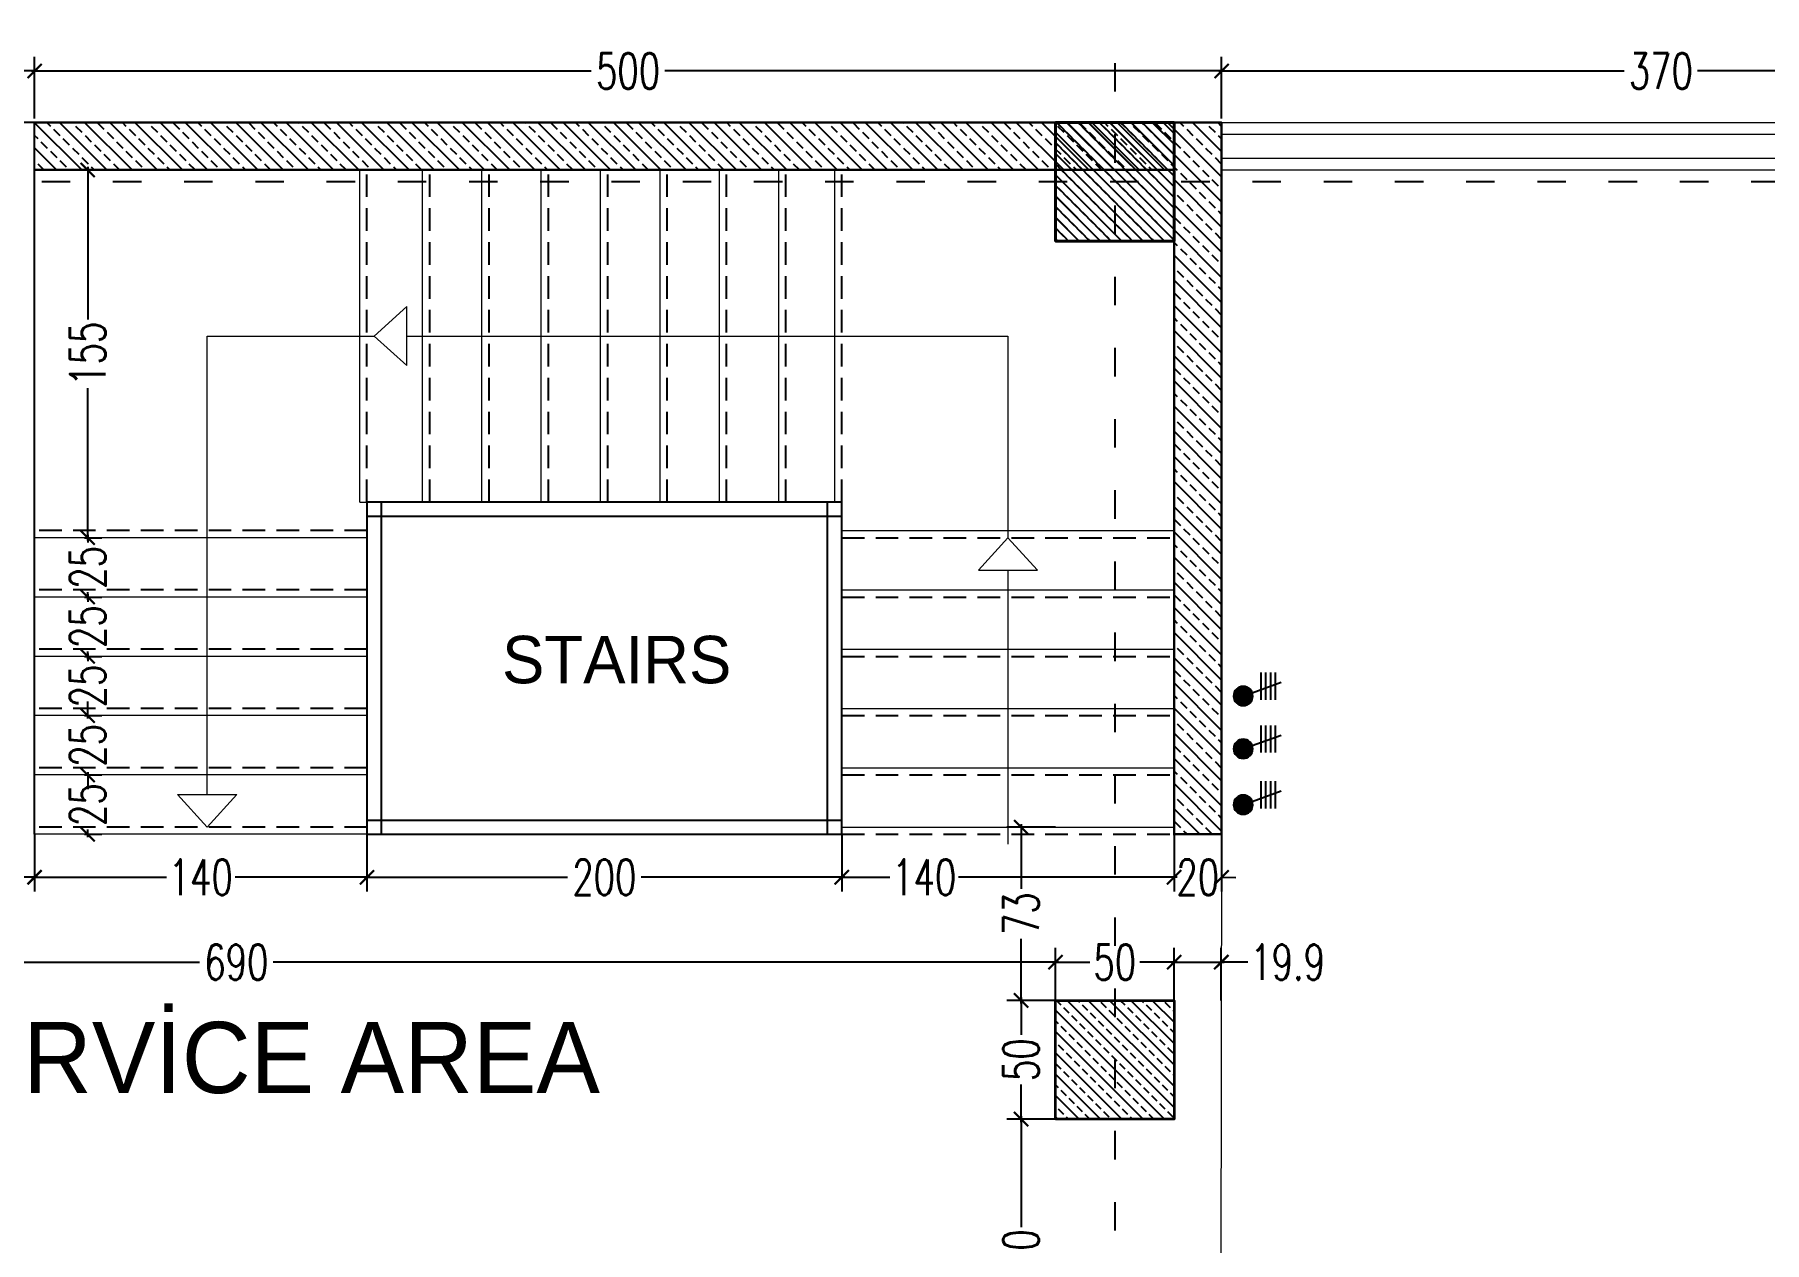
# Model space of a CAD drawing. Header units: centimetres. Extents: x -3207095 to 15275363, y -32656 to 4798027.
# Drawn here: x 699835 to 700564, y 4438373 to 4438882 of the extents above; entities that cross this region are included whole.
import ezdxf

# ---------------------------------------------------------------- set-up
doc = ezdxf.new("R2010")
doc.units = ezdxf.units.CM
for name, pattern in [('ACAD_ISO03W100', [30, 12, -18]), ('DASHED', [19.05, 12.7, -6.35]), ('DUZ', [500, 500])]:
    doc.linetypes.add(name, pattern=pattern)
doc.layers.get('0').update_dxf_attribs({"color": 1, "linetype": 'DUZ'})
for name, color, linetype, lineweight in [('A-ANNO-PATT-4', 173, 'Continuous', 5), ('Area', 41, 'Continuous', 25), ('EL-L-WIR', 124, 'Continuous', 30), ('iç duvar', 7, 'Continuous', 50), ('KAPEN', 151, 'Continuous', 9), ('KOLON_F', 3, 'Continuous', 35)]:
    doc.layers.add(name, color=color, linetype=linetype, lineweight=lineweight)
for name, color, linetype in [('DIM', 1, 'DUZ'), ('EL-L-LS', 181, 'Continuous'), ('GÖLGE', 8, 'DASHED'), ('KOLTAR_F', 145, 'Continuous')]:
    doc.layers.add(name, color=color, linetype=linetype)
doc.layers.get('EL-L-WIR').off()
doc.styles.add('DIM', font='ROMANSTW.SHX', dxfattribs={"width": 0.7})
doc.dimstyles.new('1_100', dxfattribs={"dimtxt": 15, "dimasz": 6, "dimexe": 6, "dimexo": 0, "dimgap": 2, "dimtad": 0, "dimdec": 1, "dimzin": 11, "dimdsep": 46, "dimtxsty": 'DIM', "dimblk": 'ARCHTICK', "dimcen": 3, "dimdle": 1.25, "dimclrt": 2, "dimadec": 0, "dimazin": 0, "dimtfac": 1.25, "dimtdec": 1, "dimtix": 1, "dimtofl": 0, "dimtmove": 1, "dimatfit": 3, "dimldrblk": 'ARCHTICK', "dimfxl": 20, "dimfxlon": 1, "dimtolj": 1, "dimtzin": 0, "dimarcsym": 0})

# ---------------------------------------------------------------- blocks, each defined once
blk = doc.blocks.new('LS-1WAY-4G')
at = {"layer": 'EL-L-LS'}
blk.add_hatch(color=181, dxfattribs=at).paths.add_polyline_path([(0.092, 0.092, 1), (-0.092, 0.092, 1)])
at = {"layer": 'EL-L-LS', "color": 181}
for p, q in [((-0.036, 0.4), (0.223, 0.4)), ((-0.036, 0.354), (0.223, 0.354)), ((0.031, 0.178), (0.132, 0.453)), ((-0.036, 0.308), (0.223, 0.308)), ((-0.036, 0.263), (0.223, 0.263))]:
    blk.add_line(p, q, dxfattribs=at)
blk.add_circle((0, 0.092), 0.0917, dxfattribs=at)
blk = doc.blocks.new('_ArchTick')
at = {"color": 0, "linetype": 'ByBlock', "const_width": 0.15}
blk.add_lwpolyline([(-0.5, -0.5), (0.5, 0.5)], dxfattribs=at)
blk = doc.blocks.new('*D5317')
at = {"layer": 'Defpoints', "color": 0, "linetype": 'Continuous', "lineweight": 5, "transparency": 16777216}
for p in [(699835.1, 4438866.27), (699505.1, 4438844.58), (699835.1, 4438844.58)]:
    blk.add_point(p, dxfattribs=at)
at = {"layer": 'DIM', "color": 0, "linetype": 'Continuous', "lineweight": -2, "transparency": 16777216}
for p, q in [((699505.1, 4438846.27), (699505.1, 4438872.27)), ((699835.1, 4438846.27), (699835.1, 4438872.27)), ((699503.85, 4438866.27), (699654.6, 4438866.27)), ((699836.35, 4438866.27), (699685.6, 4438866.27))]:
    blk.add_line(p, q, dxfattribs=at)
at = {"layer": 'DIM', "color": 0, "linetype": 'Continuous', "lineweight": -2, "transparency": 16777216, "xscale": 6, "yscale": 6, "zscale": 6, "rotation": 180}
blk.add_blockref('_ArchTick', (699505.1, 4438866.27), dxfattribs=at)
at = {"layer": 'DIM', "color": 0, "linetype": 'Continuous', "lineweight": -2, "transparency": 16777216, "xscale": 6, "yscale": 6, "zscale": 6}
blk.add_blockref('_ArchTick', (699835.1, 4438866.27), dxfattribs=at)
at = {"layer": 'DIM', "color": 2, "linetype": 'Continuous', "lineweight": 5, "transparency": 16777216, "insert": (699670.1, 4438866.27), "char_height": 15, "attachment_point": 5, "style": 'DIM'}
blk.add_mtext('\\A1;330', dxfattribs=at)
blk = doc.blocks.new('*D5318')
at = {"layer": 'Defpoints', "color": 0, "linetype": 'Continuous', "lineweight": 5, "transparency": 16777216}
for p in [(700335.1, 4438866.27), (699835.1, 4438844.58), (700335.1, 4438844.58)]:
    blk.add_point(p, dxfattribs=at)
at = {"layer": 'DIM', "color": 0, "linetype": 'Continuous', "lineweight": -2, "transparency": 16777216}
for p, q in [((699835.1, 4438846.27), (699835.1, 4438872.27)), ((700335.1, 4438846.27), (700335.1, 4438872.27)), ((699833.85, 4438866.27), (700069.6, 4438866.27)), ((700336.35, 4438866.27), (700100.6, 4438866.27))]:
    blk.add_line(p, q, dxfattribs=at)
at = {"layer": 'DIM', "color": 0, "linetype": 'Continuous', "lineweight": -2, "transparency": 16777216, "xscale": 6, "yscale": 6, "zscale": 6, "rotation": 180}
blk.add_blockref('_ArchTick', (699835.1, 4438866.27), dxfattribs=at)
at = {"layer": 'DIM', "color": 0, "linetype": 'Continuous', "lineweight": -2, "transparency": 16777216, "xscale": 6, "yscale": 6, "zscale": 6}
blk.add_blockref('_ArchTick', (700335.1, 4438866.27), dxfattribs=at)
at = {"layer": 'DIM', "color": 2, "linetype": 'Continuous', "lineweight": 5, "transparency": 16777216, "insert": (700085.1, 4438866.27), "char_height": 15, "attachment_point": 5, "style": 'DIM'}
blk.add_mtext('\\A1;500', dxfattribs=at)
blk = doc.blocks.new('*D5319')
at = {"layer": 'Defpoints', "color": 0, "linetype": 'Continuous', "lineweight": 5, "transparency": 16777216}
for p in [(700705.1, 4438866.27), (700335.1, 4438844.58), (700705.1, 4438844.58)]:
    blk.add_point(p, dxfattribs=at)
at = {"layer": 'DIM', "color": 0, "linetype": 'Continuous', "lineweight": -2, "transparency": 16777216}
for p, q in [((700335.1, 4438846.27), (700335.1, 4438872.27)), ((700705.1, 4438846.27), (700705.1, 4438872.27)), ((700333.85, 4438866.27), (700504.6, 4438866.27)), ((700706.35, 4438866.27), (700535.6, 4438866.27))]:
    blk.add_line(p, q, dxfattribs=at)
at = {"layer": 'DIM', "color": 0, "linetype": 'Continuous', "lineweight": -2, "transparency": 16777216, "xscale": 6, "yscale": 6, "zscale": 6, "rotation": 180}
blk.add_blockref('_ArchTick', (700335.1, 4438866.27), dxfattribs=at)
at = {"layer": 'DIM', "color": 0, "linetype": 'Continuous', "lineweight": -2, "transparency": 16777216, "xscale": 6, "yscale": 6, "zscale": 6}
blk.add_blockref('_ArchTick', (700705.1, 4438866.27), dxfattribs=at)
at = {"layer": 'DIM', "color": 2, "linetype": 'Continuous', "lineweight": 5, "transparency": 16777216, "insert": (700520.1, 4438866.27), "char_height": 15, "attachment_point": 5, "style": 'DIM'}
blk.add_mtext('\\A1;370', dxfattribs=at)
blk = doc.blocks.new('*D5122')
at = {"layer": 'Defpoints', "color": 0, "linetype": 'Continuous', "lineweight": 5, "transparency": 16777216}
for p in [(700265.1, 4438490.69), (699575.1, 4438474.58), (700265.1, 4438474.58)]:
    blk.add_point(p, dxfattribs=at)
at = {"layer": 'DIM', "color": 0, "linetype": 'Continuous', "lineweight": -2, "transparency": 16777216}
for p, q in [((699575.1, 4438474.58), (699575.1, 4438496.69)), ((700265.1, 4438474.58), (700265.1, 4438496.69)), ((699573.85, 4438490.69), (699904.6, 4438490.69)), ((700266.35, 4438490.69), (699935.6, 4438490.69))]:
    blk.add_line(p, q, dxfattribs=at)
at = {"layer": 'DIM', "color": 0, "linetype": 'Continuous', "lineweight": -2, "transparency": 16777216, "xscale": 6, "yscale": 6, "zscale": 6, "rotation": 180}
blk.add_blockref('_ArchTick', (699575.1, 4438490.69), dxfattribs=at)
at = {"layer": 'DIM', "color": 0, "linetype": 'Continuous', "lineweight": -2, "transparency": 16777216, "xscale": 6, "yscale": 6, "zscale": 6}
blk.add_blockref('_ArchTick', (700265.1, 4438490.69), dxfattribs=at)
at = {"layer": 'DIM', "color": 2, "linetype": 'Continuous', "lineweight": 5, "transparency": 16777216, "insert": (699920.1, 4438490.69), "char_height": 15, "attachment_point": 5, "style": 'DIM'}
blk.add_mtext('\\A1;690', dxfattribs=at)
blk = doc.blocks.new('*D5123')
at = {"layer": 'Defpoints', "color": 0, "linetype": 'Continuous', "lineweight": 5, "transparency": 16777216}
for p in [(700315.1, 4438490.69), (700265.1, 4438474.58), (700315.1, 4438474.58)]:
    blk.add_point(p, dxfattribs=at)
at = {"layer": 'DIM', "color": 0, "linetype": 'Continuous', "lineweight": -2, "transparency": 16777216}
for p, q in [((700265.1, 4438474.58), (700265.1, 4438496.69)), ((700315.1, 4438474.58), (700315.1, 4438496.69)), ((700263.85, 4438490.69), (700279.6, 4438490.69)), ((700316.35, 4438490.69), (700300.6, 4438490.69))]:
    blk.add_line(p, q, dxfattribs=at)
at = {"layer": 'DIM', "color": 0, "linetype": 'Continuous', "lineweight": -2, "transparency": 16777216, "xscale": 6, "yscale": 6, "zscale": 6, "rotation": 180}
blk.add_blockref('_ArchTick', (700265.1, 4438490.69), dxfattribs=at)
at = {"layer": 'DIM', "color": 0, "linetype": 'Continuous', "lineweight": -2, "transparency": 16777216, "xscale": 6, "yscale": 6, "zscale": 6}
blk.add_blockref('_ArchTick', (700315.1, 4438490.69), dxfattribs=at)
at = {"layer": 'DIM', "color": 2, "linetype": 'Continuous', "lineweight": 5, "transparency": 16777216, "insert": (700290.1, 4438490.69), "char_height": 15, "attachment_point": 5, "style": 'DIM'}
blk.add_mtext('\\A1;50', dxfattribs=at)
blk = doc.blocks.new('*D5124')
at = {"layer": 'Defpoints', "color": 0, "linetype": 'Continuous', "lineweight": 5, "transparency": 16777216}
for p in [(700334.96, 4438490.69), (700315.1, 4438474.58), (700334.96, 4438474.54)]:
    blk.add_point(p, dxfattribs=at)
at = {"layer": 'DIM', "color": 0, "linetype": 'Continuous', "lineweight": -2, "transparency": 16777216}
for p, q in [((700315.1, 4438474.58), (700315.1, 4438496.69)), ((700334.96, 4438474.54), (700334.96, 4438496.69)), ((700313.85, 4438490.69), (700336.21, 4438490.69)), ((700346.17, 4438490.69), (700334.96, 4438490.69))]:
    blk.add_line(p, q, dxfattribs=at)
at = {"layer": 'DIM', "color": 0, "linetype": 'Continuous', "lineweight": -2, "transparency": 16777216, "xscale": 6, "yscale": 6, "zscale": 6, "rotation": 180}
blk.add_blockref('_ArchTick', (700315.1, 4438490.69), dxfattribs=at)
at = {"layer": 'DIM', "color": 0, "linetype": 'Continuous', "lineweight": -2, "transparency": 16777216, "xscale": 6, "yscale": 6, "zscale": 6}
blk.add_blockref('_ArchTick', (700334.96, 4438490.69), dxfattribs=at)
at = {"layer": 'DIM', "color": 2, "linetype": 'Continuous', "lineweight": 5, "transparency": 16777216, "insert": (700362.92, 4438490.69), "char_height": 15, "attachment_point": 5, "style": 'DIM'}
blk.add_mtext('\\A1;19.9', dxfattribs=at)
blk = doc.blocks.new('*D5125')
at = {"layer": 'Defpoints', "color": 0, "linetype": 'Continuous', "lineweight": 5, "transparency": 16777216}
for p in [(700265.1, 4438424.58), (700250.63, 4438304.58), (700265.1, 4438304.58)]:
    blk.add_point(p, dxfattribs=at)
at = {"layer": 'DIM', "color": 0, "linetype": 'Continuous', "lineweight": -2, "transparency": 16777216}
for p, q in [((700250.63, 4438425.83), (700250.63, 4438379.08)), ((700265.1, 4438424.58), (700244.63, 4438424.58)), ((700250.63, 4438303.33), (700250.63, 4438350.08)), ((700265.1, 4438304.58), (700244.63, 4438304.58))]:
    blk.add_line(p, q, dxfattribs=at)
at = {"layer": 'DIM', "color": 0, "linetype": 'Continuous', "lineweight": -2, "transparency": 16777216, "xscale": 6, "yscale": 6, "zscale": 6}
for p, rotation in [((700250.63, 4438424.58), 90), ((700250.63, 4438304.58), 270)]:
    blk.add_blockref('_ArchTick', p, dxfattribs=dict(at, rotation=rotation))
at = {"layer": 'DIM', "color": 2, "linetype": 'Continuous', "lineweight": 5, "transparency": 16777216, "insert": (700250.63, 4438364.58), "char_height": 15, "attachment_point": 5, "rotation": 90, "style": 'DIM'}
blk.add_mtext('\\A1;120', dxfattribs=at)
blk = doc.blocks.new('*D5126')
at = {"layer": 'Defpoints', "color": 0, "linetype": 'Continuous', "lineweight": 5, "transparency": 16777216}
for p in [(700250.63, 4438474.58), (700265.1, 4438474.58), (700265.1, 4438424.58)]:
    blk.add_point(p, dxfattribs=at)
at = {"layer": 'DIM', "color": 0, "linetype": 'Continuous', "lineweight": -2, "transparency": 16777216}
for p, q in [((700265.1, 4438474.58), (700244.63, 4438474.58)), ((700250.63, 4438475.83), (700250.63, 4438460.08)), ((700250.63, 4438423.33), (700250.63, 4438439.08)), ((700265.1, 4438424.58), (700244.63, 4438424.58))]:
    blk.add_line(p, q, dxfattribs=at)
at = {"layer": 'DIM', "color": 0, "linetype": 'Continuous', "lineweight": -2, "transparency": 16777216, "xscale": 6, "yscale": 6, "zscale": 6}
for p, rotation in [((700250.63, 4438474.58), 90), ((700250.63, 4438424.58), 270)]:
    blk.add_blockref('_ArchTick', p, dxfattribs=dict(at, rotation=rotation))
at = {"layer": 'DIM', "color": 2, "linetype": 'Continuous', "lineweight": 5, "transparency": 16777216, "insert": (700250.63, 4438449.58), "char_height": 15, "attachment_point": 5, "rotation": 90, "style": 'DIM'}
blk.add_mtext('\\A1;50', dxfattribs=at)
blk = doc.blocks.new('*D5127')
at = {"layer": 'Defpoints', "color": 0, "linetype": 'Continuous', "lineweight": 5, "transparency": 16777216}
for p in [(700250.63, 4438547.58), (700265.1, 4438547.58), (700265.1, 4438474.58)]:
    blk.add_point(p, dxfattribs=at)
at = {"layer": 'DIM', "color": 0, "linetype": 'Continuous', "lineweight": -2, "transparency": 16777216}
for p, q in [((700265.1, 4438547.58), (700244.63, 4438547.58)), ((700250.63, 4438548.83), (700250.63, 4438521.58)), ((700250.63, 4438473.33), (700250.63, 4438500.58)), ((700265.1, 4438474.58), (700244.63, 4438474.58))]:
    blk.add_line(p, q, dxfattribs=at)
at = {"layer": 'DIM', "color": 0, "linetype": 'Continuous', "lineweight": -2, "transparency": 16777216, "xscale": 6, "yscale": 6, "zscale": 6}
for p, rotation in [((700250.63, 4438547.58), 90), ((700250.63, 4438474.58), 270)]:
    blk.add_blockref('_ArchTick', p, dxfattribs=dict(at, rotation=rotation))
at = {"layer": 'DIM', "color": 2, "linetype": 'Continuous', "lineweight": 5, "transparency": 16777216, "insert": (700250.63, 4438511.08), "char_height": 15, "attachment_point": 5, "rotation": 90, "style": 'DIM'}
blk.add_mtext('\\A1;73', dxfattribs=at)
blk = doc.blocks.new('*D5131')
at = {"layer": 'Defpoints', "color": 0, "linetype": 'Continuous', "lineweight": 5, "transparency": 16777216}
for p in [(699745.1, 4438544.58), (699835.1, 4438544.58), (699835.1, 4438526.49)]:
    blk.add_point(p, dxfattribs=at)
at = {"layer": 'DIM', "color": 0, "linetype": 'Continuous', "lineweight": -2, "transparency": 16777216}
for p, q in [((699745.1, 4438544.58), (699745.1, 4438520.49)), ((699835.1, 4438544.58), (699835.1, 4438520.49)), ((699743.85, 4438526.49), (699779.6, 4438526.49)), ((699836.35, 4438526.49), (699800.6, 4438526.49))]:
    blk.add_line(p, q, dxfattribs=at)
at = {"layer": 'DIM', "color": 0, "linetype": 'Continuous', "lineweight": -2, "transparency": 16777216, "xscale": 6, "yscale": 6, "zscale": 6, "rotation": 180}
blk.add_blockref('_ArchTick', (699745.1, 4438526.49), dxfattribs=at)
at = {"layer": 'DIM', "color": 0, "linetype": 'Continuous', "lineweight": -2, "transparency": 16777216, "xscale": 6, "yscale": 6, "zscale": 6}
blk.add_blockref('_ArchTick', (699835.1, 4438526.49), dxfattribs=at)
at = {"layer": 'DIM', "color": 2, "linetype": 'Continuous', "lineweight": 5, "transparency": 16777216, "insert": (699790.1, 4438526.49), "char_height": 15, "attachment_point": 5, "style": 'DIM'}
blk.add_mtext('\\A1;90', dxfattribs=at)
blk = doc.blocks.new('*D5132')
at = {"layer": 'Defpoints', "color": 0, "linetype": 'Continuous', "lineweight": 5, "transparency": 16777216}
for p in [(699835.1, 4438544.58), (699975.1, 4438544.58), (699975.1, 4438526.49)]:
    blk.add_point(p, dxfattribs=at)
at = {"layer": 'DIM', "color": 0, "linetype": 'Continuous', "lineweight": -2, "transparency": 16777216}
for p, q in [((699835.1, 4438544.58), (699835.1, 4438520.49)), ((699975.1, 4438544.58), (699975.1, 4438520.49)), ((699833.85, 4438526.49), (699890.6, 4438526.49)), ((699976.35, 4438526.49), (699919.6, 4438526.49))]:
    blk.add_line(p, q, dxfattribs=at)
at = {"layer": 'DIM', "color": 0, "linetype": 'Continuous', "lineweight": -2, "transparency": 16777216, "xscale": 6, "yscale": 6, "zscale": 6, "rotation": 180}
blk.add_blockref('_ArchTick', (699835.1, 4438526.49), dxfattribs=at)
at = {"layer": 'DIM', "color": 0, "linetype": 'Continuous', "lineweight": -2, "transparency": 16777216, "xscale": 6, "yscale": 6, "zscale": 6}
blk.add_blockref('_ArchTick', (699975.1, 4438526.49), dxfattribs=at)
at = {"layer": 'DIM', "color": 2, "linetype": 'Continuous', "lineweight": 5, "transparency": 16777216, "insert": (699905.1, 4438526.49), "char_height": 15, "attachment_point": 5, "style": 'DIM'}
blk.add_mtext('\\A1;140', dxfattribs=at)
blk = doc.blocks.new('*D5133')
at = {"layer": 'Defpoints', "color": 0, "linetype": 'Continuous', "lineweight": 5, "transparency": 16777216}
for p in [(699975.1, 4438544.58), (700175.1, 4438544.58), (700175.1, 4438526.49)]:
    blk.add_point(p, dxfattribs=at)
at = {"layer": 'DIM', "color": 0, "linetype": 'Continuous', "lineweight": -2, "transparency": 16777216}
for p, q in [((699975.1, 4438544.58), (699975.1, 4438520.49)), ((700175.1, 4438544.58), (700175.1, 4438520.49)), ((699973.85, 4438526.49), (700059.6, 4438526.49)), ((700176.35, 4438526.49), (700090.6, 4438526.49))]:
    blk.add_line(p, q, dxfattribs=at)
at = {"layer": 'DIM', "color": 0, "linetype": 'Continuous', "lineweight": -2, "transparency": 16777216, "xscale": 6, "yscale": 6, "zscale": 6, "rotation": 180}
blk.add_blockref('_ArchTick', (699975.1, 4438526.49), dxfattribs=at)
at = {"layer": 'DIM', "color": 0, "linetype": 'Continuous', "lineweight": -2, "transparency": 16777216, "xscale": 6, "yscale": 6, "zscale": 6}
blk.add_blockref('_ArchTick', (700175.1, 4438526.49), dxfattribs=at)
at = {"layer": 'DIM', "color": 2, "linetype": 'Continuous', "lineweight": 5, "transparency": 16777216, "insert": (700075.1, 4438526.49), "char_height": 15, "attachment_point": 5, "style": 'DIM'}
blk.add_mtext('\\A1;200', dxfattribs=at)
blk = doc.blocks.new('*D5134')
at = {"layer": 'Defpoints', "color": 0, "linetype": 'Continuous', "lineweight": 5, "transparency": 16777216}
for p in [(700175.1, 4438544.58), (700315.1, 4438544.58), (700315.1, 4438526.49)]:
    blk.add_point(p, dxfattribs=at)
at = {"layer": 'DIM', "color": 0, "linetype": 'Continuous', "lineweight": -2, "transparency": 16777216}
for p, q in [((700175.1, 4438544.58), (700175.1, 4438520.49)), ((700315.1, 4438544.58), (700315.1, 4438520.49)), ((700173.85, 4438526.49), (700195.32, 4438526.49)), ((700316.35, 4438526.49), (700224.32, 4438526.49))]:
    blk.add_line(p, q, dxfattribs=at)
at = {"layer": 'DIM', "color": 0, "linetype": 'Continuous', "lineweight": -2, "transparency": 16777216, "xscale": 6, "yscale": 6, "zscale": 6, "rotation": 180}
blk.add_blockref('_ArchTick', (700175.1, 4438526.49), dxfattribs=at)
at = {"layer": 'DIM', "color": 0, "linetype": 'Continuous', "lineweight": -2, "transparency": 16777216, "xscale": 6, "yscale": 6, "zscale": 6}
blk.add_blockref('_ArchTick', (700315.1, 4438526.49), dxfattribs=at)
at = {"layer": 'DIM', "color": 2, "linetype": 'Continuous', "lineweight": 5, "transparency": 16777216, "insert": (700209.82, 4438526.49), "char_height": 15, "attachment_point": 5, "style": 'DIM'}
blk.add_mtext('\\A1;140', dxfattribs=at)
blk = doc.blocks.new('*D5135')
at = {"layer": 'Defpoints', "color": 0, "linetype": 'Continuous', "lineweight": 5, "transparency": 16777216}
for p in [(700315.1, 4438544.58), (700335.1, 4438544.54), (700335.06, 4438526.45)]:
    blk.add_point(p, dxfattribs=at)
at = {"layer": 'DIM', "color": 0, "linetype": 'Continuous', "lineweight": -2, "transparency": 16777216}
for p, q in [((700315.1, 4438544.58), (700315.05, 4438520.49)), ((700335.1, 4438544.54), (700335.05, 4438520.45)), ((700315.06, 4438526.49), (700309.06, 4438526.5)), ((700335.06, 4438526.45), (700341.06, 4438526.43))]:
    blk.add_line(p, q, dxfattribs=at)
at = {"layer": 'DIM', "color": 0, "linetype": 'Continuous', "lineweight": -2, "transparency": 16777216, "xscale": 6, "yscale": 6, "zscale": 6}
for p, rotation in [((700315.06, 4438526.49), 359.8866358048075), ((700335.06, 4438526.45), 179.8866358048075)]:
    blk.add_blockref('_ArchTick', p, dxfattribs=dict(at, rotation=rotation))
at = {"layer": 'DIM', "color": 2, "linetype": 'Continuous', "lineweight": 5, "transparency": 16777216, "insert": (700325.06, 4438526.47), "char_height": 15, "attachment_point": 5, "rotation": 359.88664, "style": 'DIM'}
blk.add_mtext('\\A1;20', dxfattribs=at)
blk = doc.blocks.new('*D5136')
at = {"layer": 'Defpoints', "color": 0, "linetype": 'Continuous', "lineweight": 5, "transparency": 16777216}
for p in [(699856.07, 4438569.58), (699857.47, 4438569.58), (699856.07, 4438544.58)]:
    blk.add_point(p, dxfattribs=at)
at = {"layer": 'DIM', "color": 0, "linetype": 'Continuous', "lineweight": -2, "transparency": 16777216}
for p, q in [((699856.07, 4438569.58), (699863.47, 4438569.58)), ((699857.47, 4438570.83), (699857.47, 4438567.58)), ((699856.07, 4438544.58), (699863.47, 4438544.58)), ((699857.47, 4438543.33), (699857.47, 4438546.58))]:
    blk.add_line(p, q, dxfattribs=at)
at = {"layer": 'DIM', "color": 0, "linetype": 'Continuous', "lineweight": -2, "transparency": 16777216, "xscale": 6, "yscale": 6, "zscale": 6}
for p, rotation in [((699857.47, 4438569.58), 90), ((699857.47, 4438544.58), 270)]:
    blk.add_blockref('_ArchTick', p, dxfattribs=dict(at, rotation=rotation))
at = {"layer": 'DIM', "color": 2, "linetype": 'Continuous', "lineweight": 5, "transparency": 16777216, "insert": (699857.47, 4438557.08), "char_height": 15, "attachment_point": 5, "rotation": 90, "style": 'DIM'}
blk.add_mtext('\\A1;25', dxfattribs=at)
blk = doc.blocks.new('*D5137')
at = {"layer": 'Defpoints', "color": 0, "linetype": 'Continuous', "lineweight": 5, "transparency": 16777216}
for p in [(699856.07, 4438594.58), (699857.47, 4438594.58), (699856.07, 4438569.58)]:
    blk.add_point(p, dxfattribs=at)
at = {"layer": 'DIM', "color": 0, "linetype": 'Continuous', "lineweight": -2, "transparency": 16777216}
for p, q in [((699857.47, 4438594.58), (699857.47, 4438600.58)), ((699856.07, 4438594.58), (699863.47, 4438594.58)), ((699856.07, 4438569.58), (699863.47, 4438569.58)), ((699857.47, 4438569.58), (699857.47, 4438563.58))]:
    blk.add_line(p, q, dxfattribs=at)
at = {"layer": 'DIM', "color": 0, "linetype": 'Continuous', "lineweight": -2, "transparency": 16777216, "xscale": 6, "yscale": 6, "zscale": 6}
for p, rotation in [((699857.47, 4438594.58), 270), ((699857.47, 4438569.58), 90)]:
    blk.add_blockref('_ArchTick', p, dxfattribs=dict(at, rotation=rotation))
at = {"layer": 'DIM', "color": 2, "linetype": 'Continuous', "lineweight": 5, "transparency": 16777216, "insert": (699857.47, 4438582.08), "char_height": 15, "attachment_point": 5, "rotation": 90, "style": 'DIM'}
blk.add_mtext('\\A1;25', dxfattribs=at)
blk = doc.blocks.new('*D5138')
at = {"layer": 'Defpoints', "color": 0, "linetype": 'Continuous', "lineweight": 5, "transparency": 16777216}
for p in [(699856.07, 4438619.58), (699857.47, 4438619.58), (699856.07, 4438594.58)]:
    blk.add_point(p, dxfattribs=at)
at = {"layer": 'DIM', "color": 0, "linetype": 'Continuous', "lineweight": -2, "transparency": 16777216}
for p, q in [((699856.07, 4438619.58), (699863.47, 4438619.58)), ((699857.47, 4438620.83), (699857.47, 4438617.58)), ((699856.07, 4438594.58), (699863.47, 4438594.58)), ((699857.47, 4438593.33), (699857.47, 4438596.58))]:
    blk.add_line(p, q, dxfattribs=at)
at = {"layer": 'DIM', "color": 0, "linetype": 'Continuous', "lineweight": -2, "transparency": 16777216, "xscale": 6, "yscale": 6, "zscale": 6}
for p, rotation in [((699857.47, 4438619.58), 90), ((699857.47, 4438594.58), 270)]:
    blk.add_blockref('_ArchTick', p, dxfattribs=dict(at, rotation=rotation))
at = {"layer": 'DIM', "color": 2, "linetype": 'Continuous', "lineweight": 5, "transparency": 16777216, "insert": (699857.47, 4438607.08), "char_height": 15, "attachment_point": 5, "rotation": 90, "style": 'DIM'}
blk.add_mtext('\\A1;25', dxfattribs=at)
blk = doc.blocks.new('*D5139')
at = {"layer": 'Defpoints', "color": 0, "linetype": 'Continuous', "lineweight": 5, "transparency": 16777216}
for p in [(699856.07, 4438644.58), (699857.47, 4438644.58), (699856.07, 4438619.58)]:
    blk.add_point(p, dxfattribs=at)
at = {"layer": 'DIM', "color": 0, "linetype": 'Continuous', "lineweight": -2, "transparency": 16777216}
for p, q in [((699856.07, 4438644.58), (699863.47, 4438644.58)), ((699857.47, 4438645.83), (699857.47, 4438642.58)), ((699856.07, 4438619.58), (699863.47, 4438619.58)), ((699857.47, 4438618.33), (699857.47, 4438621.58))]:
    blk.add_line(p, q, dxfattribs=at)
at = {"layer": 'DIM', "color": 0, "linetype": 'Continuous', "lineweight": -2, "transparency": 16777216, "xscale": 6, "yscale": 6, "zscale": 6}
for p, rotation in [((699857.47, 4438644.58), 90), ((699857.47, 4438619.58), 270)]:
    blk.add_blockref('_ArchTick', p, dxfattribs=dict(at, rotation=rotation))
at = {"layer": 'DIM', "color": 2, "linetype": 'Continuous', "lineweight": 5, "transparency": 16777216, "insert": (699857.47, 4438632.08), "char_height": 15, "attachment_point": 5, "rotation": 90, "style": 'DIM'}
blk.add_mtext('\\A1;25', dxfattribs=at)
blk = doc.blocks.new('*D5140')
at = {"layer": 'Defpoints', "color": 0, "linetype": 'Continuous', "lineweight": 5, "transparency": 16777216}
for p in [(699856.07, 4438669.58), (699857.47, 4438669.58), (699856.07, 4438644.58)]:
    blk.add_point(p, dxfattribs=at)
at = {"layer": 'DIM', "color": 0, "linetype": 'Continuous', "lineweight": -2, "transparency": 16777216}
for p, q in [((699856.07, 4438669.58), (699863.47, 4438669.58)), ((699857.47, 4438670.83), (699857.47, 4438667.58)), ((699856.07, 4438644.58), (699863.47, 4438644.58)), ((699857.47, 4438643.33), (699857.47, 4438646.58))]:
    blk.add_line(p, q, dxfattribs=at)
at = {"layer": 'DIM', "color": 0, "linetype": 'Continuous', "lineweight": -2, "transparency": 16777216, "xscale": 6, "yscale": 6, "zscale": 6}
for p, rotation in [((699857.47, 4438669.58), 90), ((699857.47, 4438644.58), 270)]:
    blk.add_blockref('_ArchTick', p, dxfattribs=dict(at, rotation=rotation))
at = {"layer": 'DIM', "color": 2, "linetype": 'Continuous', "lineweight": 5, "transparency": 16777216, "insert": (699857.47, 4438657.08), "char_height": 15, "attachment_point": 5, "rotation": 90, "style": 'DIM'}
blk.add_mtext('\\A1;25', dxfattribs=at)
blk = doc.blocks.new('*D5141')
at = {"layer": 'Defpoints', "color": 0, "linetype": 'Continuous', "lineweight": 5, "transparency": 16777216}
for p in [(699856.07, 4438824.58), (699857.47, 4438824.58), (699856.07, 4438669.58)]:
    blk.add_point(p, dxfattribs=at)
at = {"layer": 'DIM', "color": 0, "linetype": 'Continuous', "lineweight": -2, "transparency": 16777216}
for p, q in [((699856.07, 4438824.58), (699863.47, 4438824.58)), ((699857.47, 4438825.83), (699857.47, 4438761.58)), ((699857.47, 4438668.33), (699857.47, 4438732.58)), ((699856.07, 4438669.58), (699863.47, 4438669.58))]:
    blk.add_line(p, q, dxfattribs=at)
at = {"layer": 'DIM', "color": 0, "linetype": 'Continuous', "lineweight": -2, "transparency": 16777216, "xscale": 6, "yscale": 6, "zscale": 6}
for p, rotation in [((699857.47, 4438824.58), 90), ((699857.47, 4438669.58), 270)]:
    blk.add_blockref('_ArchTick', p, dxfattribs=dict(at, rotation=rotation))
at = {"layer": 'DIM', "color": 2, "linetype": 'Continuous', "lineweight": 5, "transparency": 16777216, "insert": (699857.47, 4438747.08), "char_height": 15, "attachment_point": 5, "rotation": 90, "style": 'DIM'}
blk.add_mtext('\\A1;155', dxfattribs=at)

msp = doc.modelspace()

# ---------------------------------------------------------------- hatches: boundary and pattern name
h = msp.add_hatch()
h.set_pattern_fill('ANSI33', color=252, scale=30, angle=90)
h.set_pattern_definition([(135, (5220403.38, 3692051.9955), (-5.303300859, -5.303300859), []), (135, (5220403.38, 3692057.299), (-5.303300859, -5.303300859), [3.75, -1.875])])
h.paths.add_polyline_path([(699835.1, 4438824.58), (699835.1, 4438844.58), (700335.1, 4438844.58), (700335.1, 4438544.58), (700315.1, 4438544.58), (700315.1, 4438824.58)])
at = {"layer": 'KOLTAR_F'}
h = msp.add_hatch(dxfattribs=at)
h.set_pattern_fill('ANSI33', color=256, angle=90, style=0)
h.set_pattern_definition([(135, (5203797.566, 3778211.098), (-4.4901280605, -4.4901280605), []), (135, (5203797.566, 3778215.588), (-4.4901280605, -4.4901280605), [3.175, -1.5875])])
h.paths.add_polyline_path([(700315.1, 4438794.58), (700315.1, 4438844.58), (700265.1, 4438844.58), (700265.1, 4438794.58)])
h = msp.add_hatch(dxfattribs=at)
h.set_pattern_fill('ANSI33', color=256, angle=90, style=0)
h.set_pattern_definition([(135, (5204677.566, 3778211.098), (-4.4901280605, -4.4901280605), []), (135, (5204677.566, 3778215.588), (-4.4901280605, -4.4901280605), [3.175, -1.5875])])
h.paths.add_polyline_path([(700265.1, 4438794.58), (700265.1, 4438844.58), (700315.1, 4438844.58), (700315.1, 4438794.58)])
h = msp.add_hatch(dxfattribs=at)
h.set_pattern_fill('ANSI33', color=256, angle=90, style=0)
h.set_pattern_definition([(135, (5204677.566, 3777841.098), (-4.4901280605, -4.4901280605), []), (135, (5204677.566, 3777845.588), (-4.4901280605, -4.4901280605), [3.175, -1.5875])])
h.paths.add_polyline_path([(700265.1, 4438424.58), (700265.1, 4438474.58), (700315.1, 4438474.58), (700315.1, 4438424.58)])

# ---------------------------------------------------------------- linework, layer by layer
at = {"color": 232, "linetype": 'ACAD_ISO03W100'}
for p, q in [((700290.1, 4439979.58), (700290.1, 4436849.58)), ((701890.1, 4438819.58), (697950.1, 4438819.58))]:
    msp.add_line(p, q, dxfattribs=at)
at = {"color": 7}
for p, q in [((700335.1, 4438844.58), (699505.1, 4438844.58)), ((699835.1, 4438544.58), (699835.1, 4438844.58)), ((700335.1, 4438844.58), (700335.1, 4438544.58)), ((699835.1, 4438824.58), (700315.1, 4438824.58)), ((700315.1, 4438824.58), (700315.1, 4438544.58)), ((700314.62, 4438544.58), (700334.62, 4438544.58))]:
    msp.add_line(p, q, dxfattribs=at)
at = {"color": 0, "lineweight": 18, "ltscale": 40}
msp.add_line((699835.1, 4438844.58), (699835.1, 4438544.58), dxfattribs=at)
at = {"color": 7}
msp.add_lwpolyline([(699835.1, 4438824.58), (699835.1, 4438844.58), (700335.1, 4438844.58), (700335.1, 4438544.58), (700315.1, 4438544.58), (700315.1, 4438824.58), (699835.1, 4438824.58)], dxfattribs=at)
at = {"layer": 'A-ANNO-PATT-4'}
msp.add_line((699972.1, 4438684.58), (699975.1, 4438684.58), dxfattribs=at)
for points in [[(699991.84, 4438754.58), (699991.84, 4438767.04), (699978.1, 4438754.58), (699991.84, 4438742.12), (699991.84, 4438754.58), (700245.1, 4438754.58), (700245.1, 4438669.58)], [(699907.8, 4438561.31), (699920.26, 4438561.31), (699907.8, 4438547.58), (699895.34, 4438561.31), (699907.8, 4438561.31), (699907.8, 4438754.58), (699978.1, 4438754.58)], [(700245.1, 4438655.84), (700257.56, 4438655.84), (700245.1, 4438669.58), (700232.64, 4438655.84), (700245.1, 4438655.84), (700245.1, 4438540.41)]]:
    msp.add_lwpolyline(points, dxfattribs=at)
at = {"layer": 'Area'}
for p, q in [((700335.1, 4438544.58), (700335.1, 4438798.58)), ((700175.1, 4438684.58), (699975.1, 4438684.58)), ((699975.1, 4438684.58), (699975.1, 4438544.58)), ((699981.1, 4438684.58), (699981.1, 4438544.58)), ((700169.1, 4438544.58), (700169.1, 4438684.58)), ((700175.1, 4438544.58), (700175.1, 4438684.58)), ((700175.1, 4438678.58), (699975.1, 4438678.58)), ((699975.1, 4438550.58), (700175.1, 4438550.58)), ((699975.1, 4438544.58), (700175.1, 4438544.58))]:
    msp.add_line(p, q, dxfattribs=at)
for points in [[(700335.1, 4438544.58), (700335.1, 4438844.58), (699905.1, 4438844.58)], [(700315.1, 4438844.58), (700335.1, 4438844.58), (700335.1, 4438544.58)]]:
    msp.add_lwpolyline(points, dxfattribs=at)
at = {"layer": 'GÖLGE', "ltscale": 0.75}
for p, q in [((699975.1, 4438684.58), (699975.1, 4438824.58)), ((700001.53, 4438684.58), (700001.53, 4438824.58)), ((700026.53, 4438684.58), (700026.53, 4438824.58)), ((700051.53, 4438684.58), (700051.53, 4438824.58)), ((700076.53, 4438684.58), (700076.53, 4438824.58)), ((700101.53, 4438684.58), (700101.53, 4438824.58)), ((700126.53, 4438684.58), (700126.53, 4438824.58)), ((700151.53, 4438684.58), (700151.53, 4438824.58)), ((700175.1, 4438684.58), (700175.1, 4438824.58)), ((699975.1, 4438672.58), (699835.1, 4438672.58)), ((700175.1, 4438669.58), (700315.1, 4438669.58)), ((699975.1, 4438647.58), (699835.1, 4438647.58)), ((700175.1, 4438644.58), (700315.1, 4438644.58)), ((699975.1, 4438622.58), (699835.1, 4438622.58)), ((700175.1, 4438619.58), (700315.1, 4438619.58)), ((699975.1, 4438597.58), (699835.1, 4438597.58)), ((700175.1, 4438594.58), (700315.1, 4438594.58)), ((699975.1, 4438572.58), (699835.1, 4438572.58)), ((700175.1, 4438569.58), (700315.1, 4438569.58)), ((699975.1, 4438547.58), (699835.1, 4438547.58)), ((700175.1, 4438544.58), (700315.1, 4438544.58))]:
    msp.add_line(p, q, dxfattribs=at)
at = {"layer": 'iç duvar', "color": 252, "linetype": 'Continuous', "lineweight": 5, "true_color": 0x939598}
for p, q in [((699575.1, 4438844.58), (700265.1, 4438844.58)), ((700335.1, 4438844.58), (700705.1, 4438844.58)), ((700335.1, 4438824.58), (700705.1, 4438824.58))]:
    msp.add_line(p, q, dxfattribs=at)
at = {"layer": 'iç duvar', "color": 251, "lineweight": 5}
for p, q in [((699972.1, 4438684.58), (699972.1, 4438824.58)), ((699998.53, 4438684.58), (699998.53, 4438824.58)), ((700023.53, 4438684.58), (700023.53, 4438824.58)), ((700048.53, 4438684.58), (700048.53, 4438824.58)), ((700073.53, 4438684.58), (700073.53, 4438824.58)), ((700098.53, 4438684.58), (700098.53, 4438824.58)), ((700123.53, 4438684.58), (700123.53, 4438824.58)), ((700148.53, 4438684.58), (700148.53, 4438824.58)), ((700172.1, 4438684.58), (700172.1, 4438824.58)), ((699975.1, 4438669.58), (699835.1, 4438669.58)), ((700175.1, 4438672.58), (700315.1, 4438672.58)), ((699975.1, 4438644.58), (699835.1, 4438644.58)), ((700175.1, 4438647.58), (700315.1, 4438647.58)), ((700175.1, 4438622.58), (700315.1, 4438622.58)), ((699975.1, 4438619.58), (699835.1, 4438619.58)), ((699975.1, 4438594.58), (699835.1, 4438594.58)), ((700175.1, 4438597.58), (700315.1, 4438597.58)), ((700175.1, 4438572.58), (700315.1, 4438572.58)), ((699975.1, 4438569.58), (699835.1, 4438569.58)), ((699975.1, 4438544.58), (699835.1, 4438544.58)), ((700175.1, 4438547.58), (700315.1, 4438547.58)), ((700335.1, 4438544.58), (700334.62, 4438304.58))]:
    msp.add_line(p, q, dxfattribs=at)
at = {"layer": 'KAPEN'}
for p, q in [((700335.1, 4438839.58), (700705.1, 4438839.58)), ((700335.1, 4438829.58), (700705.1, 4438829.58))]:
    msp.add_line(p, q, dxfattribs=at)
at = {"layer": 'KOLON_F'}
for points in [[(700315.1, 4438794.58), (700315.1, 4438844.58), (700265.1, 4438844.58), (700265.1, 4438794.58)], [(700265.1, 4438794.58), (700265.1, 4438844.58), (700315.1, 4438844.58), (700315.1, 4438794.58)], [(700265.1, 4438424.58), (700265.1, 4438474.58), (700315.1, 4438474.58), (700315.1, 4438424.58)]]:
    msp.add_lwpolyline(points, close=True, dxfattribs=at)

# ---------------------------------------------------------------- block references
at = {"layer": 'EL-L-WIR', "xscale": -44.23679999983293, "yscale": 44.23679999983293, "zscale": 44.23679999983293, "rotation": 270}
for p in [(700340.11, 4438602.86), (700340.11, 4438580.59), (700340.11, 4438557.06)]:
    msp.add_blockref('LS-1WAY-4G', p, dxfattribs=at)

# ---------------------------------------------------------------- texts
at = {"attachment_point": 1}
for s, width, insert, char_height in [('{\\fCentury Gothic|b0|i0|c162|p34;\\C7;STAIRS}', 98.4847, (700031.99, 4438628.22), 20), ('{\\fCentury Gothic|b0|i0|c162|p34;\\C7; SERVİCE AREA}', 333.7189, (699765.58, 4438465.53), 30)]:
    msp.add_mtext_dynamic_manual_height_columns(s, width=width, gutter_width=12.5, heights=[0], dxfattribs=dict(at, insert=insert, char_height=char_height))

# ---------------------------------------------------------------- dimensions: what is measured, and where the dimension line sits
at = {"layer": 'DIM', "linetype": 'Continuous', "lineweight": 5}
for base, p1, p2, picture, middle in [((699835.1, 4438866.27), (699505.1, 4438844.58), (699835.1, 4438844.58), '*D5317', (699670.1, 4438866.27)), ((700335.1, 4438866.27), (699835.1, 4438844.58), (700335.1, 4438844.58), '*D5318', (700085.1, 4438866.27)), ((700705.1, 4438866.27), (700335.1, 4438844.58), (700705.1, 4438844.58), '*D5319', (700520.1, 4438866.27)), ((699835.1, 4438526.49), (699745.1, 4438544.58), (699835.1, 4438544.58), '*D5131', (699790.1, 4438526.49)), ((699975.1, 4438526.49), (699835.1, 4438544.58), (699975.1, 4438544.58), '*D5132', (699905.1, 4438526.49)), ((700175.1, 4438526.49), (699975.1, 4438544.58), (700175.1, 4438544.58), '*D5133', (700075.1, 4438526.49)), ((700265.1, 4438490.69), (699575.1, 4438474.58), (700265.1, 4438474.58), '*D5122', (699920.1, 4438490.69)), ((700315.1, 4438490.69), (700265.1, 4438474.58), (700315.1, 4438474.58), '*D5123', (700290.1, 4438490.69))]:
    dim = msp.add_linear_dim(base=base, p1=p1, p2=p2, dimstyle='1_100', dxfattribs=at)
    dim.commit()
    dim.dimension.update_dxf_attribs({"geometry": picture, "text_midpoint": middle})
for base, p1, p2, picture, middle in [((699857.47, 4438824.58), (699856.07, 4438669.58), (699856.07, 4438824.58), '*D5141', (699857.47, 4438747.08)), ((699857.47, 4438669.58), (699856.07, 4438644.58), (699856.07, 4438669.58), '*D5140', (699857.47, 4438657.08)), ((699857.47, 4438644.58), (699856.07, 4438619.58), (699856.07, 4438644.58), '*D5139', (699857.47, 4438632.08)), ((699857.47, 4438619.58), (699856.07, 4438594.58), (699856.07, 4438619.58), '*D5138', (699857.47, 4438607.08)), ((699857.47, 4438594.58), (699856.07, 4438569.58), (699856.07, 4438594.58), '*D5137', (699857.47, 4438582.08)), ((699857.47, 4438569.58), (699856.07, 4438544.58), (699856.07, 4438569.58), '*D5136', (699857.47, 4438557.08)), ((700250.63, 4438547.58), (700265.1, 4438474.58), (700265.1, 4438547.58), '*D5127', (700250.63, 4438511.08)), ((700250.63, 4438474.58), (700265.1, 4438424.58), (700265.1, 4438474.58), '*D5126', (700250.63, 4438449.58)), ((700250.63, 4438304.58), (700265.1, 4438424.58), (700265.1, 4438304.58), '*D5125', (700250.63, 4438364.58))]:
    dim = msp.add_linear_dim(base=base, p1=p1, p2=p2, angle=90, dimstyle='1_100', dxfattribs=at)
    dim.commit()
    dim.dimension.update_dxf_attribs({"geometry": picture, "text_midpoint": middle})
for base, p1, p2, picture, middle in [((700315.1, 4438526.49), (700175.1, 4438544.58), (700315.1, 4438544.58), '*D5134', (700209.82, 4438526.49)), ((700334.96, 4438490.69), (700315.1, 4438474.58), (700334.96, 4438474.54), '*D5124', (700362.92, 4438490.69))]:
    dim = msp.add_linear_dim(base=base, p1=p1, p2=p2, dimstyle='1_100', dxfattribs=at)
    dim.commit()
    dim.dimension.update_dxf_attribs({"geometry": picture, "text_midpoint": middle, "dimtype": 160})
dim = msp.add_aligned_dim(p1=(700315.1, 4438544.58), p2=(700335.1, 4438544.54), distance=-18.09, dimstyle='1_100', dxfattribs=at)
dim.commit()
dim.dimension.update_dxf_attribs({"geometry": '*D5135', "text_midpoint": (700325.06, 4438526.47)})

doc.saveas('drawing.dxf')
